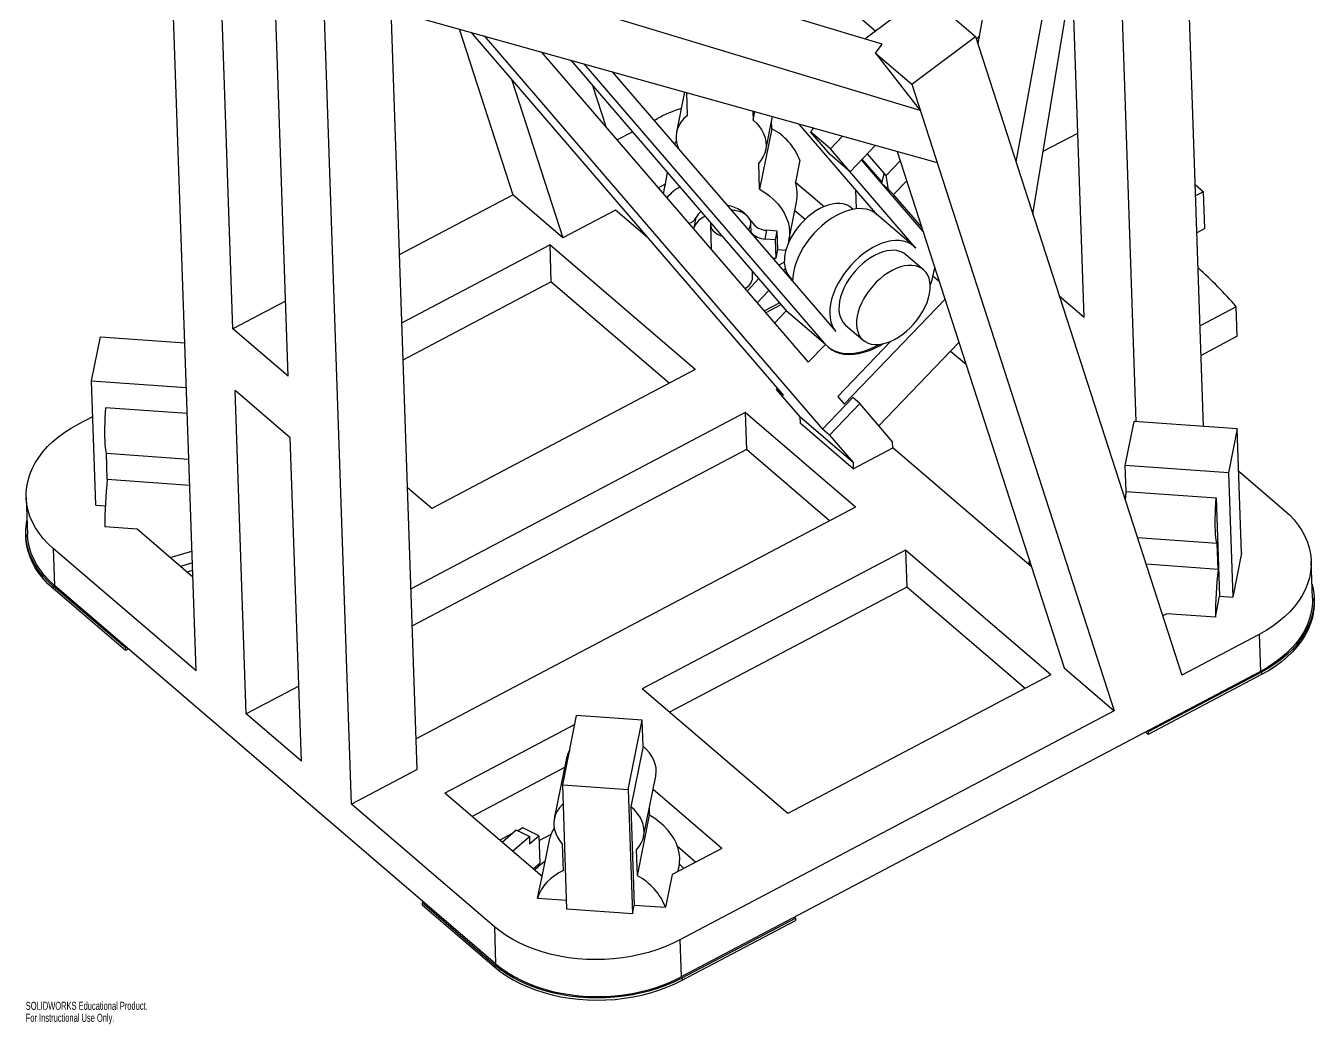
# Model space of a CAD drawing. Header units: millimetres. Extents: x -389 to 389, y -277 to 1044.
# Drawn here: x -389 to 389, y -277 to 327 of the extents above; entities that cross this region are included whole.
import ezdxf

# ---------------------------------------------------------------- set-up
doc = ezdxf.new("R2010")
doc.units = ezdxf.units.MM
doc.styles.add('SLDTEXTSTYLE0', font='TXT', dxfattribs={"width": 0.7})

msp = doc.modelspace()

# ---------------------------------------------------------------- linework, layer by layer
at = {"color": 7, "linetype": 'Continuous', "lineweight": 25}
for p, q in [((299.58, 745.42), (209.05, 244.3)), ((259.82, 724.44), (185.98, 315.71)), ((219.24, 212.75), (300.86, 708.2)), ((-286.29, -63.29), (-305.74, 502.43)), ((281.72, 87.33), (267.37, 504.89)), ((-264, 143.35), (-274.17, 439.24)), ((-192.4, -143.81), (-211.85, 421.91)), ((-230.69, 114.78), (-240.86, 410.67)), ((128.25, 315.35), (-170.81, 405.67)), ((322.31, 84.44), (311.29, 404.87)), ((151.23, 275.42), (-210.57, 384.69)), ((250.16, 150.45), (243.05, 357.28)), ((-209.29, 347.47), (161.42, 243.87)), ((100.01, 344.26), (124.26, 323.47)), ((117.68, 318.54), (154.3, 345.98)), ((154.3, 345.98), (184.59, 320)), ((-152.64, -122.83), (-168.42, 336.05)), ((-127.4, 324.59), (-95, 224.33)), ((-120.38, 322.63), (68.5, 103.07)), ((-112.23, 320.35), (92.13, 82.81)), ((146.13, 291.19), (184.59, 320)), ((184.59, 320), (309.24, -65.82)), ((186.79, 320.24), (185.09, 318.46)), ((124.21, 309.99), (128.25, 315.35)), ((-77.75, 310.71), (83.55, 123.22)), ((-59.83, 305.7), (70.89, 153.76)), ((124.21, 309.99), (151.23, 275.42)), ((124.21, 309.99), (146.13, 291.19)), ((-52.1, 303.54), (93.3, 134.54)), ((-34.86, 298.72), (100.2, 141.74)), ((-95.54, 293.74), (-64.72, 198.35)), ((-46.71, 290.44), (-38.52, 265.11)), ((146.13, 291.19), (268.43, -87.35)), ((8.8, 286.52), (3.92, 262.33)), ((10.58, 272.35), (10.11, 286.16)), ((50.02, 275), (50.21, 269.53)), ((50.21, 269.53), (51.24, 274.66)), ((-9.61, 269.38), (-7.53, 270.48)), ((57.83, 251.45), (61.92, 271.68)), ((61.51, 264.32), (61.35, 268.89)), ((125.46, 212.09), (78.09, 267.16)), ((84.83, 262.51), (86.92, 264.69)), ((86.48, 264.23), (85.83, 265)), ((-32.02, 257.56), (-22.66, 262.5)), ((61.51, 264.32), (54.14, 227.8)), ((96.95, 252.12), (84.83, 262.51)), ((96.71, 248.7), (84.83, 262.51)), ((104.33, 259.83), (96.95, 252.12)), ((225.49, 250.71), (246.33, 261.71)), ((108.82, 238.32), (96.95, 252.12)), ((124.14, 254.29), (108.82, 238.32)), ((130.56, 236.01), (119.24, 249.18)), ((137.35, 250.6), (238.14, -61.38)), ((54.14, 227.8), (53.6, 243.56)), ((78.42, 245.25), (75.76, 232.1)), ((108.82, 238.32), (96.71, 248.7)), ((153.01, 202.13), (115.7, 245.49)), ((128.1, 232.04), (116.14, 245.95)), ((130.56, 236.01), (139.16, 244.98)), ((-2.78, 231.03), (-1.42, 237.8)), ((148.51, 192.13), (108.66, 238.46)), ((127.92, 231.29), (129.35, 237.05)), ((129.35, 237.05), (130.56, 236.01)), ((132.12, 227.51), (130.56, 236.01)), ((-7.2, 228.7), (-2.78, 231.03)), ((-3.21, 229.21), (-4.05, 225.04)), ((-2.78, 231.03), (-3.21, 229.21)), ((75.76, 232.1), (93.08, 217.26)), ((112.7, 215.96), (112.3, 227.39)), ((132.12, 227.51), (128.49, 230.63)), ((135.13, 224.58), (132.12, 227.51)), ((135.13, 224.58), (143.08, 232.87)), ((317.28, 230.59), (322.31, 226.28)), ((322.31, 226.28), (317.52, 223.75)), ((323.08, 203.95), (322.31, 226.28)), ((-163.34, 188.27), (-95, 224.33)), ((-64.72, 198.35), (-95, 224.33)), ((71.88, 196.87), (76.54, 219.96)), ((152.15, 204.79), (135.13, 224.58)), ((-32.91, 215.14), (-64.72, 198.35)), ((-13.86, 198.8), (-32.91, 215.14)), ((14.78, 205.45), (15.85, 210.76)), ((75.53, 214.97), (81.76, 209.63)), ((110.56, 215.65), (109.57, 216.5)), ((147.14, 193.5), (124.73, 212.72)), ((24.44, 206.48), (24.96, 191.32)), ((49.03, 201.21), (48.82, 207.32)), ((48.84, 206.81), (49.16, 208.38)), ((57.5, 197.63), (58.58, 202.94)), ((64.86, 202.49), (58.58, 202.94)), ((63.79, 197.18), (64.86, 202.49)), ((65.25, 191.33), (64.86, 202.49)), ((323.08, 203.95), (318.28, 201.42)), ((-16.53, 201.9), (-16.5, 201.06)), ((-14.49, 199.54), (-14.31, 199.19)), ((63.79, 197.18), (57.5, 197.63)), ((64.18, 186.01), (63.79, 197.18)), ((-161.92, 147.07), (-72.67, 194.16)), ((15.16, 118.84), (-72.67, 194.16)), ((-72.67, 194.16), (-71.9, 171.83)), ((64.18, 186.01), (65.25, 191.33)), ((65.25, 191.33), (69.79, 191)), ((70.71, 192.99), (69.79, 191)), ((153.18, 179.1), (142.58, 188.19)), ((61.97, 186.17), (64.18, 186.01)), ((65.59, 181.97), (69.07, 183.63)), ((-161.15, 124.74), (-71.9, 171.83)), ((-0.49, 110.58), (-71.9, 171.83)), ((46.58, 166.19), (53.7, 173.73)), ((49.95, 174.57), (49.82, 178.24)), ((73.11, 173.99), (74.11, 173.14)), ((162.8, 171.83), (158.91, 175.17)), ((52.66, 159.13), (59.78, 166.67)), ((-232.24, 160.11), (-264, 143.35)), ((56.9, 154.2), (66.26, 159.14)), ((57.79, 153.16), (67.15, 158.1)), ((105.33, 97.91), (166.17, 161.38)), ((235.23, 163.26), (250.16, 150.45)), ((342.15, 156.76), (320.22, 145.19)), ((342.76, 138.9), (342.15, 156.76)), ((70.28, 154.28), (63.19, 146.88)), ((93.9, 134.02), (70.28, 154.28)), ((-230.69, 114.78), (-264, 143.35)), ((106.13, 145.68), (116.73, 136.59)), ((-349.45, 112.04), (-344.09, 138.61)), ((-344.09, 138.61), (-293.11, 134.97)), ((83.55, 123.22), (93.9, 134.02)), ((133.39, 135.91), (101.37, 102.51)), ((126.23, 84.78), (174.61, 135.25)), ((342.76, 138.9), (320.83, 127.33)), ((169.57, 129.99), (178.9, 121.98)), ((15.16, 118.84), (-143.89, 34.91)), ((-349.45, 112.04), (-292.18, 107.96)), ((-346.87, 36.86), (-349.45, 112.04)), ((-229.41, 77.56), (-262.72, 106.13)), ((-256, -89.27), (-262.72, 106.13)), ((64.85, 107.31), (64.26, 106.7)), ((64.26, 106.7), (78.48, 90.17)), ((68.5, 103.07), (64.26, 106.7)), ((92.13, 82.81), (110.41, 101.88)), ((101.37, 102.51), (105.33, 97.91)), ((114.65, 98.24), (110.41, 101.88)), ((-291.64, 92.24), (-340.99, 95.75)), ((114.65, 98.24), (96.37, 79.17)), ((134.45, 75.23), (114.65, 98.24)), ((-357.44, 85.86), (-348.71, 90.46)), ((45.44, 92.86), (-156.39, -13.63)), ((112.07, 35.72), (45.44, 92.86)), ((45.44, 92.86), (46.21, 70.53)), ((110.59, 62.64), (78.48, 90.17)), ((78.48, 90.17), (78.61, 86.45)), ((110.72, 58.92), (78.61, 86.45)), ((274.98, 60.87), (280.34, 87.43)), ((342.75, 82.98), (280.34, 87.43)), ((96.37, 79.17), (92.13, 82.81)), ((96.37, 79.17), (110.59, 62.64)), ((342.75, 82.98), (337.39, 56.42)), ((345.34, 7.8), (342.75, 82.98)), ((-222.69, -117.84), (-229.41, 77.56)), ((46.21, 70.53), (-155.63, -35.97)), ((96.43, 27.47), (46.21, 70.53)), ((110.72, 58.92), (134.57, 71.51)), ((134.57, 71.51), (134.45, 75.23)), ((218.45, -0.43), (134.57, 71.51)), ((-340.44, 68.29), (-290.69, 64.74)), ((-339.9, 52.52), (-340.44, 68.29)), ((110.59, 62.64), (110.72, 58.92)), ((275.52, 45.14), (274.98, 60.87)), ((337.39, 56.42), (274.98, 60.87)), ((337.39, 56.42), (339.97, -18.76)), ((343.63, 57.47), (371.07, 33.93)), ((-339.9, 52.52), (-290.15, 48.98)), ((-143.89, 34.91), (-158.49, 47.43)), ((-388.94, 41.55), (-388.17, 19.22)), ((275.52, 45.14), (330, 41.26)), ((330, 41.26), (332.05, -18.2)), ((-346.87, 36.86), (-341.11, 36.45)), ((112.07, 35.72), (-153.28, -104.29)), ((-321.87, 22.3), (-341.49, 23.7)), ((-389.17, 19.19), (-389.12, 17.7)), ((-288.24, -6.54), (-321.87, 22.3)), ((330.55, 13.79), (282.41, 17.22)), ((-372.61, 10.73), (-371.84, -11.6)), ((-286.29, -63.29), (-372.61, 10.73)), ((-301.94, 5.21), (-288.78, 9.1)), ((142.36, 9.75), (-16.69, -74.17)), ((230.19, -65.57), (142.36, 9.75)), ((142.36, 9.75), (143.13, -12.58)), ((331.09, -1.97), (330.55, 13.79)), ((345.34, 7.8), (339.97, -18.76)), ((-288.53, 1.95), (-295.68, -0.16)), ((216.83, 2.32), (216.88, 0.92)), ((218.07, 0.75), (217.79, 0.92)), ((217.79, 0.92), (217.82, 0.12)), ((331.09, -1.97), (287.61, 1.13)), ((388.17, -19.22), (387.4, 3.11)), ((-288.38, -2.52), (-291.76, -3.52)), ((-372.63, -12.02), (-372.58, -13.51)), ((-329.02, -49.42), (-372.63, -12.02)), ((-328.97, -50.91), (-372.58, -13.51)), ((-105.32, -240.16), (-371.84, -11.6)), ((143.13, -12.58), (-0.28, -88.25)), ((214.54, -73.83), (143.13, -12.58)), ((329.51, -30.8), (332.05, -18.2)), ((332.05, -18.2), (339.97, -18.76)), ((389.22, -20.67), (389.17, -19.19)), ((300.08, -28.7), (297.66, -29.98)), ((329.51, -30.8), (300.08, -28.7)), ((355.91, -41.2), (309.24, -65.82)), ((355.91, -41.2), (356.67, -63.53)), ((-328.23, -49), (-329.02, -49.42)), ((-329.02, -49.42), (-328.97, -50.91)), ((-327.13, -49.94), (-328.97, -50.91)), ((238.14, -61.38), (268.43, -87.35)), ((356.67, -63.53), (6.76, -248.15)), ((230.19, -65.57), (71.14, -149.5)), ((357.28, -64.05), (288.89, -100.13)), ((357.33, -65.53), (288.94, -101.62)), ((357.28, -64.05), (357.33, -65.53)), ((-224.25, -72.51), (-256, -89.27)), ((71.14, -149.5), (-16.69, -74.17)), ((-222.69, -117.84), (-256, -89.27)), ((-64.81, -132.06), (-56.37, -90.23)), ((-16.74, -93.05), (-56.37, -90.23)), ((-25.19, -134.89), (-16.74, -93.05)), ((-16.2, -108.78), (-16.74, -93.05)), ((268.43, -87.35), (5.99, -225.82)), ((-57.47, -95.69), (-135.98, -137.11)), ((288.94, -101.62), (287.24, -100.16)), ((288.89, -100.13), (288.28, -99.61)), ((288.89, -100.13), (288.94, -101.62)), ((-16.2, -108.78), (-23.58, -145.3)), ((-62.49, -115.98), (-69.86, -152.5)), ((-152.64, -122.83), (-192.4, -143.81)), ((-63.64, -121.68), (-119.57, -151.19)), ((-62.23, -207.24), (-64.81, -132.06)), ((-64.81, -132.06), (-25.19, -134.89)), ((-15.95, -163.38), (-8.58, -126.86)), ((-77.3, -187.44), (-135.98, -137.11)), ((-25.19, -134.89), (-22.6, -210.07)), ((31.37, -170.48), (-10.19, -134.83)), ((-106.09, -217.83), (-192.4, -143.81)), ((-23.58, -145.3), (-21.53, -204.76)), ((-12.27, -150.51), (-12.43, -145.94)), ((-19.64, -187.03), (-12.27, -150.51)), ((-95.25, -161.54), (-102.83, -165.54)), ((-92.83, -159.42), (-101.3, -166.86)), ((-95.04, -172.23), (-84.94, -163.36)), ((-84.94, -163.36), (-92.83, -159.42)), ((-88.87, -158.17), (-92, -159.83)), ((-79.26, -162.98), (-88.87, -158.17)), ((-84.94, -163.36), (-84.78, -167.83)), ((-84.78, -167.83), (-79.26, -162.98)), ((-79.26, -162.98), (-78.7, -179.36)), ((-71.95, -162.14), (-79.16, -165.95)), ((-72.95, -165.61), (-77.35, -187.4)), ((-64.28, -183.85), (-64.82, -168.09)), ((31.37, -170.48), (1.25, -186.37)), ((4.46, -169.07), (15.73, -178.73)), ((-19.64, -187.03), (-20.19, -171.27)), ((-82.66, -182.84), (-78.7, -179.36)), ((1.25, -186.37), (-2.73, -206.1)), ((4.85, -184.47), (5.47, -181.44)), ((-79.95, -200.59), (-77.3, -187.44)), ((-79.95, -200.59), (-62.42, -201.84)), ((-148.93, -202.76), (-149.73, -203.18)), ((-149.73, -203.18), (-106.12, -240.58)), ((-149.73, -203.18), (-149.68, -204.67)), ((-149.68, -204.67), (-106.07, -242.07)), ((-22.6, -210.07), (-62.23, -207.24)), ((-22.6, -210.07), (-21.53, -204.76)), ((-21.53, -204.76), (-2.73, -206.1)), ((-106.09, -217.83), (-105.32, -240.16)), ((7.36, -248.67), (75.76, -212.59)), ((7.41, -250.16), (75.81, -214.08)), ((75.76, -212.59), (75.15, -212.07)), ((75.76, -212.59), (75.81, -214.08)), ((5.99, -225.82), (6.76, -248.15)), ((-106.12, -240.58), (-106.07, -242.07)), ((7.36, -248.67), (7.41, -250.16))]:
    msp.add_line(p, q, dxfattribs=at)
at = {"color": 7, "linetype": 'Continuous', "lineweight": 25, "flags": 128}
for points in [[(50.21, 269.53), (52.27, 267.6), (54.05, 265.54), (55.53, 263.36), (56.69, 261.1), (57.52, 258.78), (58, 256.44), (58.13, 254.11), (57.9, 251.81), (57.33, 249.58), (56.41, 247.44), (55.16, 245.43), (53.6, 243.56)], [(2.83, 254.92), (3.34, 255.85), (3.85, 256.71)], [(54.14, 227.8), (57.26, 225.84), (60.15, 223.69), (62.79, 221.36), (65.14, 218.87), (67.19, 216.25), (68.91, 213.52), (70.3, 210.71), (71.33, 207.85), (71.99, 204.96), (72.29, 202.06), (72.22, 199.19), (71.77, 196.37), (71.14, 194.15)], [(109.57, 216.5), (108.3, 217.43), (106.58, 218.29), (104.67, 218.87), (102.58, 219.15), (100.36, 219.12), (98.02, 218.8), (95.6, 218.18), (93.12, 217.27), (90.63, 216.09), (88.14, 214.64), (85.69, 212.95), (83.31, 211.04), (81.04, 208.93), (78.89, 206.64), (76.9, 204.22), (75.09, 201.68), (73.49, 199.06), (72.11, 196.39), (70.97, 193.71), (70.09, 191.04), (69.47, 188.43), (69.13, 185.91), (69.07, 183.5), (69.3, 181.24), (69.79, 179.16), (70.56, 177.27), (71.59, 175.62), (72.87, 174.21), (73.11, 173.99)], [(47.33, 203.19), (47.81, 203.86), (48.48, 205.18), (48.8, 206.56), (48.77, 207.94), (48.39, 209.29), (47.67, 210.57), (46.64, 211.75), (45.32, 212.78), (43.74, 213.65), (41.97, 214.32), (40.04, 214.78), (38.01, 215.02), (37.13, 215.05)], [(124.73, 212.72), (124.57, 212.86), (122.81, 214.08), (120.84, 215.02), (118.68, 215.67), (116.34, 216.01), (113.85, 216.04), (111.24, 215.77), (108.54, 215.19), (105.77, 214.32), (102.96, 213.16), (100.14, 211.72), (97.34, 210.01), (94.58, 208.07), (91.9, 205.9), (89.33, 203.52), (86.88, 200.97), (84.59, 198.26), (82.47, 195.44), (80.56, 192.51), (78.86, 189.52), (77.4, 186.5), (76.2, 183.47), (75.26, 180.47), (74.59, 177.53), (74.2, 174.68), (74.09, 172.08)], [(14.78, 205.45), (14.17, 204.48), (13.92, 204.16)], [(24.52, 207.65), (24.44, 206.55), (24.64, 205.18), (25.19, 203.86), (26.07, 202.63), (27.25, 201.52), (28.7, 200.56), (30.38, 199.79), (31.64, 199.37)], [(148.51, 192.13), (146.98, 193.64), (145.23, 194.86), (143.25, 195.8), (141.09, 196.45), (138.75, 196.79), (136.26, 196.82), (133.66, 196.55), (130.95, 195.97), (128.18, 195.1), (125.37, 193.94), (122.55, 192.5), (119.75, 190.79), (116.99, 188.85), (114.31, 186.68), (111.74, 184.3), (109.29, 181.75), (107, 179.04), (104.88, 176.21), (102.97, 173.29), (101.27, 170.3), (99.82, 167.28), (98.61, 164.25), (97.67, 161.25), (97, 158.31), (96.61, 155.46), (96.51, 152.72), (96.69, 150.13), (97.16, 147.72), (97.9, 145.5), (98.92, 143.5), (100.2, 141.74)], [(142.58, 188.19), (141.32, 189.12), (139.59, 189.98), (137.68, 190.56), (135.59, 190.84), (133.37, 190.81), (131.03, 190.49), (128.61, 189.87), (126.14, 188.96), (123.64, 187.78), (121.15, 186.33), (118.7, 184.64), (116.32, 182.73), (114.05, 180.62), (111.9, 178.33), (109.91, 175.91), (108.1, 173.37), (106.5, 170.75), (105.12, 168.08), (103.98, 165.39), (103.1, 162.73), (102.49, 160.12), (102.15, 157.59), (102.09, 155.19), (102.31, 152.93), (102.8, 150.84), (103.57, 148.96), (104.6, 147.31), (105.88, 145.9), (106.13, 145.68)], [(69.71, 179.42), (69.41, 179.26), (68.37, 178.73)], [(157.22, 169.59), (157, 171.85), (156.5, 173.94), (155.74, 175.82), (154.71, 177.47), (153.43, 178.88), (151.92, 180.03), (150.19, 180.89), (148.28, 181.47), (146.19, 181.74), (143.97, 181.72), (141.63, 181.4), (139.21, 180.78), (136.74, 179.87), (134.24, 178.69), (131.75, 177.24), (129.3, 175.55), (126.92, 173.64), (124.65, 171.53), (122.5, 169.24), (120.51, 166.82), (118.7, 164.28), (117.1, 161.66), (115.72, 158.99), (114.58, 156.3), (113.7, 153.64), (113.09, 151.03), (112.75, 148.5), (112.69, 146.1), (112.91, 143.84), (113.4, 141.75), (114.17, 139.87), (115.2, 138.22), (116.48, 136.81), (117.99, 135.67), (119.72, 134.8), (121.63, 134.23), (123.71, 133.95), (125.94, 133.97), (128.28, 134.29), (130.7, 134.91), (133.17, 135.82), (135.67, 137), (138.16, 138.45), (140.61, 140.14), (142.98, 142.05), (145.26, 144.17), (147.41, 146.45), (149.4, 148.88), (151.21, 151.42), (152.81, 154.04), (154.19, 156.71), (155.33, 159.39), (156.21, 162.05), (156.82, 164.66), (157.16, 167.19), (157.22, 169.59)], [(93.9, 134.02), (95.68, 132.25), (97.71, 130.77), (99.96, 129.59), (102.44, 128.73), (105.1, 128.18), (107.93, 127.97), (110.91, 128.08), (114.01, 128.52), (117.2, 129.29), (120.46, 130.37), (123.76, 131.75), (127.07, 133.44), (128.71, 134.38)], [(95.37, 132.52), (97.1, 131.28), (99.36, 130.11), (101.83, 129.24), (104.49, 128.7), (107.33, 128.49), (110.31, 128.6), (113.41, 129.04), (116.6, 129.8), (119.86, 130.88), (123.15, 132.27), (126.46, 133.96), (126.6, 134.03)], [(-340.99, 95.75), (-341.2, 92.63), (-341.36, 89.54), (-341.48, 86.52), (-341.55, 83.61), (-341.58, 80.84), (-341.55, 78.26), (-341.48, 75.9), (-341.36, 73.78), (-341.19, 71.94), (-340.98, 70.4), (-340.73, 69.17), (-340.44, 68.29)], [(-372.61, 10.73), (-375.76, 13.65), (-378.61, 16.7), (-381.13, 19.89), (-383.32, 23.19), (-385.16, 26.59), (-386.64, 30.07), (-387.77, 33.61), (-388.52, 37.21), (-388.91, 40.84), (-388.92, 44.49), (-388.56, 48.13), (-387.82, 51.76), (-386.72, 55.35), (-385.26, 58.89), (-383.44, 62.37), (-381.28, 65.75), (-378.78, 69.04), (-375.95, 72.22), (-372.81, 75.26), (-369.37, 78.16), (-365.65, 80.9), (-361.67, 83.47), (-357.44, 85.86)], [(275.18, 39.6), (275.31, 42.02), (275.52, 45.14)], [(330.55, 13.79), (330.26, 14.68), (330.01, 15.9), (329.8, 17.45), (329.64, 19.29), (329.51, 21.4), (329.44, 23.77), (329.42, 26.35), (329.44, 29.11), (329.51, 32.02), (329.63, 35.04), (329.8, 38.14), (330, 41.26)], [(371.07, 33.93), (374.23, 31.02), (377.08, 27.96), (379.6, 24.77), (381.79, 21.47), (383.62, 18.08), (385.11, 14.6), (386.23, 11.05), (386.99, 7.45), (387.37, 3.82), (387.38, 0.18), (387.02, -3.47), (386.29, -7.1), (385.19, -10.69), (383.73, -14.23), (381.91, -17.7), (379.74, -21.09), (377.24, -24.38), (374.41, -27.55), (371.27, -30.6), (367.84, -33.5), (364.12, -36.24), (360.14, -38.81), (355.91, -41.2)], [(-372.63, -12.02), (-375.83, -9.07), (-378.71, -5.97), (-381.27, -2.75), (-383.48, 0.59), (-385.34, 4.03), (-386.85, 7.56), (-387.98, 11.15), (-388.75, 14.79), (-389.14, 18.47), (-389.15, 22.16), (-388.78, 25.85), (-388.46, 27.68)], [(-372.58, -13.51), (-375.78, -10.56), (-378.66, -7.46), (-381.22, -4.24), (-383.43, -0.9), (-385.29, 2.55), (-386.8, 6.07), (-387.93, 9.66), (-388.7, 13.3), (-389.09, 16.98), (-389.12, 17.7)], [(-371.84, -11.6), (-375, -8.69), (-377.84, -5.63), (-380.37, -2.44), (-382.55, 0.86), (-384.39, 4.26), (-385.88, 7.74), (-387, 11.28), (-387.75, 14.88), (-388.14, 18.51), (-388.17, 19.22)], [(387.88, -10.76), (387.98, -11.15), (388.75, -14.79), (389.14, -18.47), (389.15, -22.16), (388.78, -25.85), (388.04, -29.52), (386.93, -33.16), (385.45, -36.74), (383.61, -40.26), (381.42, -43.69), (378.88, -47.02), (376.02, -50.23), (372.84, -53.32), (369.36, -56.25), (365.59, -59.03), (361.56, -61.63), (357.28, -64.05)], [(388.17, -19.22), (388.15, -22.16), (387.79, -25.8), (387.06, -29.43), (385.96, -33.02), (384.49, -36.56), (382.68, -40.03), (380.51, -43.42), (378.01, -46.71), (375.18, -49.89), (372.04, -52.93), (368.61, -55.83), (364.89, -58.57), (360.9, -61.14), (356.67, -63.53)], [(389.22, -20.67), (389.2, -23.65), (388.83, -27.34), (388.09, -31.01), (386.98, -34.65), (385.5, -38.23), (383.66, -41.75), (381.47, -45.18), (378.93, -48.51), (376.07, -51.72), (372.89, -54.8), (369.41, -57.74), (365.65, -60.51), (361.61, -63.12), (357.33, -65.53)], [(-8.58, -126.86), (-8.51, -126.5), (-8.29, -124.2), (-8.41, -121.86), (-8.9, -119.52), (-9.72, -117.21), (-10.88, -114.95), (-12.36, -112.77), (-14.15, -110.71), (-16.2, -108.78)], [(-64.42, -143.46), (-65.14, -144.12), (-66.79, -145.94), (-68.12, -147.91), (-69.13, -150.02), (-69.81, -152.23), (-70.13, -154.51), (-70.1, -156.84), (-69.71, -159.18), (-68.98, -161.51), (-67.91, -163.79), (-66.52, -165.99), (-64.82, -168.09)], [(-20.19, -171.27), (-18.62, -169.4), (-17.37, -167.39), (-16.46, -165.25), (-15.88, -163.02), (-15.66, -160.72), (-15.79, -158.39), (-16.27, -156.05), (-17.09, -153.73), (-18.25, -151.47), (-19.74, -149.29), (-21.52, -147.23), (-23.58, -145.3)], [(5.47, -181.44), (5.81, -179.12), (5.88, -176.25), (5.58, -173.35), (4.92, -170.46), (3.89, -167.59), (2.5, -164.79), (0.78, -162.06), (-1.27, -159.44), (-3.62, -156.95), (-6.26, -154.62), (-9.15, -152.47), (-12.27, -150.51)], [(-64.28, -183.85), (-67.17, -185.31), (-69.84, -186.98), (-72.25, -188.85), (-74.4, -190.91), (-76.26, -193.13), (-77.81, -195.5), (-79.05, -197.99), (-79.95, -200.59)], [(8.38, -182.61), (6.09, -180.46), (5.69, -180.11)], [(5.99, -225.82), (1.54, -228.02), (-3.12, -230.01), (-7.97, -231.78), (-12.97, -233.34), (-18.11, -234.66), (-23.37, -235.76), (-28.71, -236.61), (-34.12, -237.21), (-39.57, -237.57), (-45.03, -237.69), (-50.48, -237.55), (-55.89, -237.16), (-61.24, -236.53), (-66.5, -235.65), (-71.65, -234.54), (-76.66, -233.19), (-81.52, -231.61), (-86.19, -229.81), (-90.66, -227.8), (-94.9, -225.59), (-98.9, -223.18), (-102.63, -220.59), (-106.09, -217.83)], [(-106.12, -240.58), (-102.62, -243.38), (-98.84, -246), (-94.79, -248.43), (-90.49, -250.68), (-85.97, -252.71), (-81.24, -254.53), (-76.32, -256.13), (-71.25, -257.5), (-66.03, -258.63), (-60.7, -259.52), (-55.29, -260.16), (-49.81, -260.55), (-44.29, -260.68), (-38.76, -260.57), (-33.25, -260.21), (-27.77, -259.59), (-22.36, -258.73), (-17.04, -257.63), (-11.84, -256.28), (-6.77, -254.71), (-1.86, -252.91), (2.85, -250.89), (7.36, -248.67)], [(-105.32, -240.16), (-101.87, -242.92), (-98.13, -245.51), (-94.13, -247.92), (-89.89, -250.13), (-85.42, -252.14), (-80.75, -253.94), (-75.89, -255.52), (-70.88, -256.87), (-65.73, -257.99), (-60.47, -258.86), (-55.12, -259.49), (-49.71, -259.88), (-44.26, -260.02), (-38.8, -259.91), (-33.35, -259.54), (-27.94, -258.94), (-22.6, -258.09), (-17.35, -257), (-12.2, -255.67), (-7.2, -254.11), (-2.36, -252.34), (2.3, -250.35), (6.76, -248.15)], [(-106.07, -242.07), (-102.57, -244.87), (-98.78, -247.49), (-94.74, -249.92), (-90.44, -252.16), (-85.92, -254.2), (-81.19, -256.02), (-76.27, -257.62), (-71.19, -258.99), (-65.98, -260.12), (-60.65, -261), (-55.24, -261.64), (-49.76, -262.03), (-44.24, -262.17), (-38.71, -262.06), (-33.2, -261.7), (-27.72, -261.08), (-22.31, -260.22), (-16.99, -259.11), (-11.78, -257.77), (-6.72, -256.2), (-1.81, -254.4), (2.9, -252.38), (7.41, -250.16)]]:
    msp.add_lwpolyline(points, dxfattribs=at)
at = {"color": 7, "linetype": 'Continuous', "lineweight": 25}
for centre, radius, start, end in [((37.26, 184.94), 96.56, 108.39319, 117.6339), ((19.67, 259.19), 16, 124.62123, 207.0866), ((44.63, 232.32), 36.18, 20.94658, 62.19139), ((20.43, 204.2), 28.84, 120.01331, 140.62023), ((48.14, 224.25), 28.72, 351.40876, 15.87039), ((9.24, 214.41), 7.55, 286.13387, 331.05881), ((26.16, 199.36), 12.91, 111.89063, 151.86258), ((26.1, 205.58), 11.48, 129.91546, 153.18274), ((31.88, 197.83), 20.25, 31.43119, 82.00988), ((58.96, 214.47), 11.54, 211.83635, 268.09529), ((58.05, 209.67), 12.05, 221.49177, 267.42801), ((113.36, 186.38), 46.91, 339.22222, 353.0757), ((145.47, -14.17), 260.58, 40.9935, 48.24108), ((42.21, 174.98), 7.75, 292.27127, 356.91393), ((-21.67, 20.53), 319.83, 174.25815, 179.43187), ((218.44, 2.36), 1.58, 140.25297, 245.86423), ((649.32, -33.97), 319.83, 174.25815, 179.43187), ((-47.53, -119.03), 15.27, 148.76126, 168.47081), ((-51.17, -170.05), 22.23, 147.54781, 168.47191), ((-49.3, -216.15), 45.97, 124.80187, 134.93072), ((-36.52, -219.03), 36.18, 20.94658, 62.19139)]:
    msp.add_arc(centre, radius, start, end, dxfattribs=at)

# ---------------------------------------------------------------- texts
at = {"color": 7, "linetype": 'Continuous', "char_height": 4.8336, "attachment_point": 1, "style": 'SLDTEXTSTYLE0'}
for s, insert in [('SOLIDWORKS Educational Product.', (-389.17, -263.19)), ('For Instructional Use Only.', (-389.17, -270.44))]:
    msp.add_mtext(s, dxfattribs=dict(at, insert=insert))

doc.saveas('drawing.dxf')
